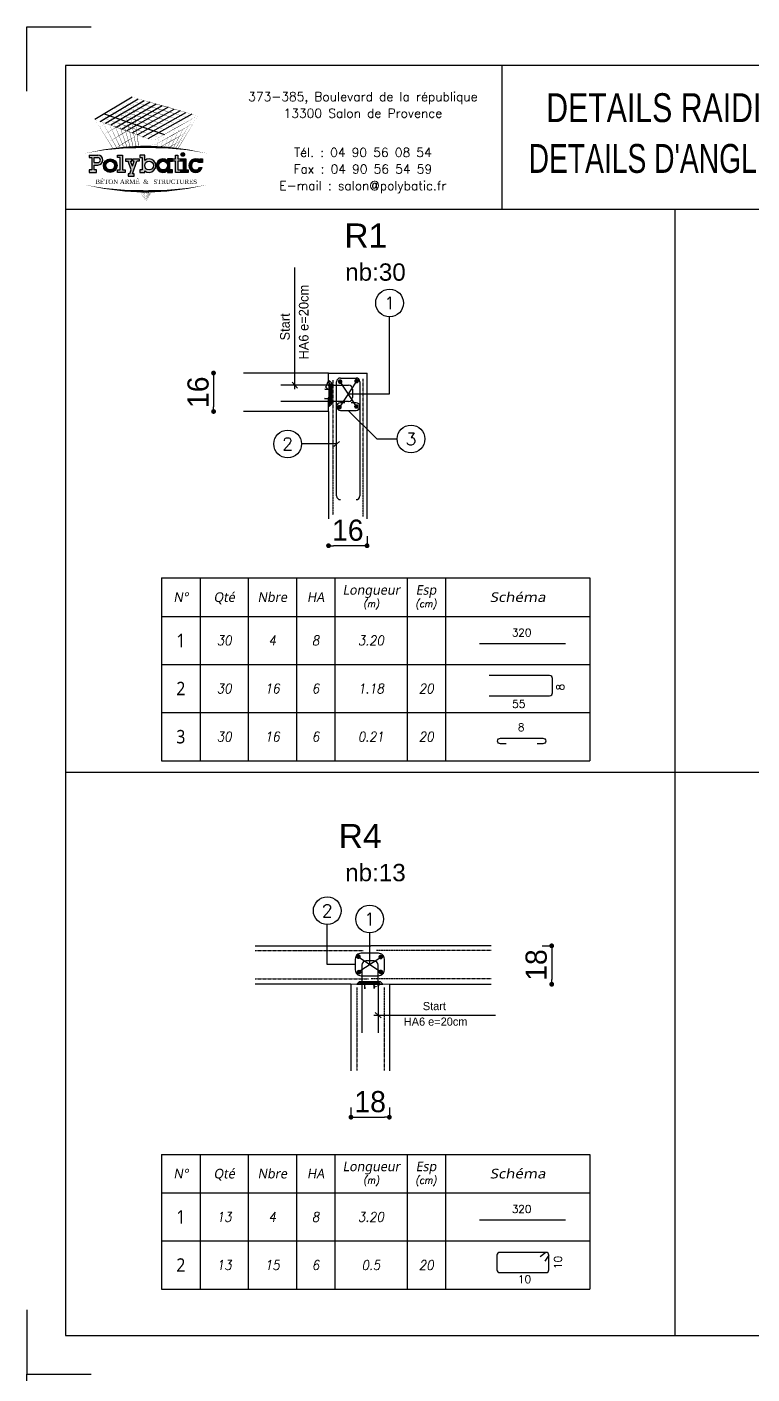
# Model space of a CAD drawing. Header units: metres. Extents: x -5618 to 118954, y -306 to 4637.
# Drawn here: x 1314 to 1690, y 3187 to 3887 of the extents above; entities that cross this region are included whole.
import ezdxf
from ezdxf.enums import TextEntityAlignment as Align

# ---------------------------------------------------------------- set-up
doc = ezdxf.new("R2010")
doc.units = ezdxf.units.M
doc.linetypes.add('STRICHPUNKT2_S11', pattern=[0.9, 0.7, -0.1, 0, -0.1])
for name, color, linetype in [('7', 7, 'Continuous'), ('COTATION', 1, 'Continuous'), ('GO-CARTOUCHE', 7, 'Continuous'), ('GO-COTATION', 1, 'Continuous'), ('GO-FER-HA', 140, 'Continuous'), ('GO-TEXTE', 9, 'Continuous'), ('GO-TEXTE-FER', 3, 'Continuous'), ('préfa v', 2, 'Continuous'), ('STR_VOI-POT', 6, 'Continuous')]:
    doc.layers.add(name, color=color, linetype=linetype)
doc.layers.add('Kofragna_forma', color=7, linetype='Continuous', lineweight=70)
doc.layers.add('STR_AXES', color=4, linetype='STRICHPUNKT2_S11', lineweight=25)
doc.styles.add('ARIAL', font='ARIAL.TTF')
doc.styles.add('Lucida', font='LSANSI.TTF')
doc.styles.add('POLYBATIC', font='TIMES.TTF')
doc.styles.add('schéma', font='simplex.shx')
doc.styles.add('Tableau', font='romans.shx', dxfattribs={"width": 0.9, "oblique": 10})
doc.styles.add('Tableau2', font='trebuc.TTF', dxfattribs={"width": 0.9, "oblique": 10})
doc.styles.add('TEXTE', font='romans.shx')
doc.styles.add('TEXTEBA', font='ARIAL.TTF')
doc.dimstyles.new('COUPE-20', dxfattribs={"dimscale": 0.5, "dimtxt": 22, "dimasz": 5, "dimexe": 0.05, "dimexo": 0, "dimgap": 5, "dimtad": 1, "dimdec": 0, "dimdsep": 46, "dimtxsty": 'Standard', "dimblk1": 'DOT', "dimblk2": 'DOT', "dimsah": 1, "dimcen": 0, "dimdle": 150, "dimclrd": 1, "dimclre": 1, "dimclrt": 7, "dimadec": 0, "dimazin": 0, "dimtfac": 1, "dimtdec": 0, "dimtix": 1, "dimtmove": 2, "dimatfit": 3, "dimldrblk": 'DOT', "dimfxl": 0, "dimtvp": 1, "dimtolj": 1, "dimtzin": 0, "dimarcsym": 0})

# ---------------------------------------------------------------- blocks, each defined once
blk = doc.blocks.new('A$C492E529B')
h = blk.add_hatch(color=256)
h.paths.add_polyline_path([(-1.983, 0.1), (-2.083, 0.1), (-2.083, 0.3), (-1.933, 0.3, 1), (-1.933, 0.7), (-2.283, 0.7), (-2.283, 0.6), (-2.183, 0.6), (-2.183, 0.1), (-2.283, 0.1), (-2.283, 0), (-1.983, 0)])
h.paths.add_polyline_path([(-2.083, 0.4), (-2.083, 0.6), (-1.933, 0.6, -1), (-1.933, 0.4)], flags=16)
h = blk.add_hatch(color=256)
h.paths.add_polyline_path([(-1.158, 0.275, 1), (-1.708, 0.275, 1)])
h.paths.add_polyline_path([(-1.608, 0.275, -1), (-1.258, 0.275, -1)], flags=16)
for color, points in [(256, [(-0.938, 0.7), (-1.138, 0.7), (-1.138, 0.6), (-1.038, 0.6), (-1.038, 0.1), (-1.138, 0.1), (-1.138, 0), (-0.838, 0), (-0.838, 0.1), (-0.938, 0.1)]), (256, [(-0.367, 0.45), (-0.268, 0.45), (-0.268, 0.55), (-0.523, 0.55), (-0.523, 0.45), (-0.473, 0.45), (-0.543, 0.253), (-0.612, 0.45), (-0.562, 0.45), (-0.562, 0.55), (-0.818, 0.55), (-0.818, 0.45), (-0.718, 0.45), (-0.595, 0.101), (-0.648, -0.05), (-0.718, -0.05), (-0.718, -0.15), (-0.468, -0.15), (-0.468, -0.05), (-0.543, -0.05)]), (256, [(1.393, 0.55), (1.292, 0.55), (1.292, 0.7), (1.193, 0.7), (1.193, 0.55), (1.093, 0.55), (1.093, 0.45), (1.193, 0.45), (1.193, 0), (1.393, 0), (1.393, 0.1), (1.292, 0.1), (1.292, 0.45), (1.393, 0.45)]), (140, [(1.413, 0.725, 1), (1.563, 0.725, 1)]), (256, [(1.613, 0.55), (1.413, 0.55), (1.413, 0.45), (1.513, 0.45), (1.513, 0.1), (1.413, 0.1), (1.413, 0), (1.712, 0), (1.712, 0.1), (1.613, 0.1)]), (256, [(2.13, 0.4), (2.283, 0.4), (2.283, 0.55), (2.183, 0.55), (2.183, 0.487, 3.359496), (2.272, 0.2), (2.166, 0.2, -3.125802)])]:
    blk.add_hatch(color=color).paths.add_polyline_path(points)
h = blk.add_hatch(color=256)
h.paths.add_polyline_path([(-0.047, 0.487), (-0.047, 0.7), (-0.248, 0.7), (-0.248, 0.6), (-0.147, 0.6), (-0.147, 0.1), (-0.248, 0.1), (-0.248, 0), (-0.047, 0), (-0.047, 0.063, 2.12132)])
h.paths.add_polyline_path([(-0.047, 0.275, -1), (0.303, 0.275, -1)], flags=16)
h = blk.add_hatch(color=256)
h.paths.add_polyline_path([(1.073, 0.1), (0.973, 0.1), (0.973, 0.45), (1.073, 0.45), (1.073, 0.55), (0.873, 0.55), (0.873, 0.487, 2.12132), (0.873, 0.063), (0.873, 0), (1.073, 0)])
h.paths.add_polyline_path([(0.523, 0.275, -1), (0.873, 0.275, -1)], flags=16)
for p, q in [((0.873, 0.55), (0.873, 0.487)), ((1.073, 0.55), (0.873, 0.55)), ((1.073, 0.45), (1.073, 0.55)), ((-0.595, 0.101), (-0.718, 0.45)), ((-0.648, -0.05), (-0.595, 0.101)), ((-0.543, 0.253), (-0.612, 0.45)), ((-0.543, -0.05), (-0.367, 0.45)), ((-0.543, 0.253), (-0.473, 0.45)), ((0.873, 0.063), (0.873, 0)), ((0.973, 0.1), (0.973, 0.45)), ((0.973, 0.45), (1.073, 0.45)), ((1.073, 0.1), (0.973, 0.1)), ((1.073, 0), (1.073, 0.1)), ((2.166, 0.2), (2.272, 0.2)), ((0.873, 0), (1.073, 0))]:
    blk.add_line(p, q)
for points in [[(-2.283, 0.7), (-1.933, 0.7)], [(-2.283, 0.7), (-2.283, 0.6), (-2.183, 0.6), (-2.183, 0.1), (-2.283, 0.1), (-2.283, 0), (-1.983, 0), (-1.983, 0.1), (-2.083, 0.1), (-2.083, 0.3), (-1.933, 0.3)], [(-2.083, 0.4), (-2.083, 0.6), (-1.933, 0.6)], [(-1.138, 0.7), (-0.938, 0.7), (-0.938, 0.1), (-0.838, 0.1), (-0.838, 0), (-1.138, 0), (-1.138, 0.1), (-1.038, 0.1), (-1.038, 0.6), (-1.138, 0.6), (-1.138, 0.7)], [(-0.818, 0.55), (-0.562, 0.55)], [(-0.818, 0.55), (-0.818, 0.45), (-0.718, 0.45)], [(-0.612, 0.45), (-0.562, 0.45), (-0.562, 0.55)], [(-0.523, 0.55), (-0.268, 0.55), (-0.268, 0.45), (-0.367, 0.45)], [(-0.473, 0.45), (-0.523, 0.45), (-0.523, 0.55)], [(-0.248, 0.7), (-0.248, 0.6), (-0.147, 0.6), (-0.147, 0.1), (-0.248, 0.1), (-0.248, 0), (-0.047, 0), (-0.047, 0.063)], [(-0.047, 0.487), (-0.047, 0.7), (-0.248, 0.7)], [(1.093, 0.55), (1.193, 0.55), (1.193, 0.7), (1.292, 0.7), (1.292, 0.55), (1.393, 0.55), (1.393, 0.45), (1.292, 0.45), (1.292, 0.1), (1.393, 0.1), (1.393, 0), (1.193, 0), (1.193, 0.45), (1.093, 0.45)], [(1.093, 0.45), (1.093, 0.55)], [(1.413, 0.45), (1.413, 0.55), (1.613, 0.55), (1.613, 0.1), (1.712, 0.1), (1.712, 0), (1.413, 0), (1.413, 0.1), (1.513, 0.1), (1.513, 0.45), (1.413, 0.45)], [(2.183, 0.487), (2.183, 0.55), (2.283, 0.55), (2.283, 0.4), (2.13, 0.4)], [(-2.083, 0.4), (-1.933, 0.4)], [(-0.648, -0.05), (-0.718, -0.05), (-0.718, -0.15), (-0.468, -0.15), (-0.468, -0.05), (-0.543, -0.05)]]:
    blk.add_lwpolyline(points)
for centre, radius in [((-1.433, 0.275), 0.275), ((-1.433, 0.275), 0.175), ((0.128, 0.275), 0.175), ((0.698, 0.275), 0.175)]:
    blk.add_circle(centre, radius)
at = {"color": 140}
blk.add_circle((1.488, 0.725), 0.075, dxfattribs=at)
for centre, radius, start, end in [((-1.933, 0.5), 0.2, 270, 90), ((-1.933, 0.5), 0.1, 270, 90), ((0.128, 0.275), 0.275, 230.4788, 129.5212), ((0.698, 0.275), 0.275, 50.4788, 309.5212), ((2.008, 0.275), 0.275, 50.4788, 344.1734), ((2.008, 0.275), 0.175, 45.5847, 334.6231)]:
    blk.add_arc(centre, radius, start, end)
blk = doc.blocks.new('POLYBATIC')
at = {"color": 140}
for p, q in [((-0.43, 3.281), (-1.602, 2.578)), ((-1.435, 2.518), (-0.241, 3.228)), ((-1.268, 2.457), (-0.053, 3.175)), ((0.135, 3.121), (-1.101, 2.397)), ((-0.934, 2.337), (0.323, 3.068)), ((-0.767, 2.276), (0.511, 3.015)), ((-1.309, 2.754), (0.586, 2.109)), ((0.7, 2.962), (-0.6, 2.216)), ((-0.433, 2.156), (0.888, 2.908)), ((1.076, 2.855), (-0.266, 2.095)), ((-0.099, 2.035), (1.264, 2.802)), ((1.452, 2.749), (0.067, 1.974))]:
    blk.add_line(p, q, dxfattribs=at)
for points in [[(-1.016, 2.93, 0.0156, 0, 0), (-0.43, 3.281, 0, 0, 0)], [(-0.391, 2.983, 0, 0.0156, 0), (-0.923, 2.663, 0, 0, 0)], [(0.122, 2.71, 0.0156, 0, 0), (-0.869, 3.018, 0, 0, 0)], [(-0.491, 1.706, 0.0136, 0, 0), (-0.869, 3.018, 0, 0, 0)], [(-0.838, 2.873, 0.0156, 0, 0), (-0.241, 3.228, 0, 0, 0)], [(0.283, 2.803, 0.0156, 0, 0), (-0.723, 3.105, 0, 0, 0)], [(-0.398, 1.71, 0.014, 0, 0), (-0.723, 3.105, 0, 0, 0)], [(-0.661, 2.816, 0.0156, 0, 0), (-0.053, 3.175, 0, 0, 0)], [(0.444, 2.896, 0.0156, 0, 0), (-0.576, 3.193, 0, 0, 0)], [(-0.309, 1.714, 0.0145, 0, 0), (-0.576, 3.193, 0, 0, 0)], [(-0.483, 2.759, 0.0156, 0, 0), (0.135, 3.121, 0, 0, 0)], [(0.605, 2.988, 0.0156, 0, 0), (-0.43, 3.281, 0, 0, 0)], [(-0.225, 1.716, 0.0149, 0, 0), (-0.43, 3.281, 0, 0, 0)], [(-0.305, 2.702, 0.0156, 0, 0), (0.323, 3.068, 0, 0, 0)], [(-0.128, 2.646, 0.0156, 0, 0), (0.511, 3.015, 0, 0, 0)], [(1.641, 2.695, 0, 0.0156, 0), (0.605, 2.988, 0, 0, 0)], [(-1.602, 2.578, 0, 0.0156, 0), (-1.016, 2.93, 0, 0, 0)], [(-0.684, 2.246, 0.0156, 0, 0), (-1.602, 2.578, 0, 0, 0)], [(-1.031, 1.66, 0.0111, 0, 0), (-1.602, 2.578, 0, 0, 0)], [(-1.456, 2.344, 0, 0.0156, 0), (-0.923, 2.663, 0, 0, 0)], [(-0.522, 2.339, 0.0156, 0, 0), (-1.455, 2.666, 0, 0, 0)], [(-0.913, 1.673, 0.0116, 0, 0), (-1.455, 2.666, 0, 0, 0)], [(-1.435, 2.518, 0, 0.0156, 0), (-0.838, 2.873, 0, 0, 0)], [(-0.361, 2.432, 0.0156, 0, 0), (-1.309, 2.754, 0, 0, 0)], [(-0.8, 1.684, 0.0121, 0, 0), (-1.309, 2.754, 0, 0, 0)], [(-1.268, 2.457, 0, 0.0156, 0), (-0.661, 2.816, 0, 0, 0)], [(-0.2, 2.524, 0.0156, 0, 0), (-1.162, 2.842, 0, 0, 0)], [(-0.692, 1.693, 0.0126, 0, 0), (-1.162, 2.842, 0, 0, 0)], [(-1.101, 2.397, 0, 0.0156, 0), (-0.483, 2.759, 0, 0, 0)], [(-0.039, 2.617, 0.0156, 0, 0), (-1.016, 2.93, 0, 0, 0)], [(-0.589, 1.7, 0.0131, 0, 0), (-1.016, 2.93, 0, 0, 0)], [(-0.934, 2.337, 0, 0.0156, 0), (-0.305, 2.702, 0, 0, 0)], [(-0.352, 2.685, 0, 0.0156, 0), (-0.831, 2.397, 0, 0, 0)], [(-0.767, 2.276, 0, 0.0156, 0), (-0.128, 2.646, 0, 0, 0)], [(-0.6, 2.216, 0, 0.0156, 0), (0.05, 2.589, 0, 0, 0)], [(0.937, 2.305, 0, 0.0156, 0), (-0.039, 2.617, 0, 0, 0)], [(0.05, 2.589, 0.0156, 0, 0), (0.7, 2.962, 0, 0, 0)], [(1.113, 2.402, 0, 0.0156, 0), (0.122, 2.71, 0, 0, 0)], [(0.227, 2.532, 0.0156, 0, 0), (0.888, 2.908, 0, 0, 0)], [(1.289, 2.5, 0, 0.0156, 0), (0.283, 2.803, 0, 0, 0)], [(0.405, 2.475, 0.0156, 0, 0), (1.076, 2.855, 0, 0, 0)], [(1.465, 2.598, 0, 0.0156, 0), (0.444, 2.896, 0, 0, 0)], [(0.582, 2.418, 0.0156, 0, 0), (1.264, 2.802, 0, 0, 0)], [(0.76, 2.362, 0.0156, 0, 0), (1.452, 2.749, 0, 0, 0)], [(0.937, 2.305, 0.0156, 0, 0), (1.641, 2.695, 0, 0, 0)], [(0.942, 1.67, 0.0112, 0, 0), (1.465, 2.598, 0, 0, 0)], [(1.012, 1.663, 0.012, 0, 0), (1.641, 2.695, 0, 0, 0)], [(-1.31, 2.109, 0, 0.0156, 0), (-0.831, 2.397, 0, 0, 0)], [(-1.165, 1.875, 0, 0.0156, 0), (-0.739, 2.131, 0, 0, 0)], [(-0.312, 2.386, 0, 0.0156, 0), (-0.739, 2.131, 0, 0, 0)], [(0.234, 1.914, 0, 0.0156, 0), (-0.684, 2.246, 0, 0, 0)], [(0.41, 2.012, 0, 0.0156, 0), (-0.522, 2.339, 0, 0, 0)], [(-0.433, 2.156, 0, 0.0156, 0), (0.227, 2.532, 0, 0, 0)], [(0.586, 2.109, 0, 0.0156, 0), (-0.361, 2.432, 0, 0, 0)], [(-0.266, 2.095, 0, 0.0156, 0), (0.405, 2.475, 0, 0, 0)], [(0.762, 2.207, 0, 0.0156, 0), (-0.2, 2.524, 0, 0, 0)], [(-0.099, 2.035, 0, 0.0156, 0), (0.582, 2.418, 0, 0, 0)], [(0.067, 1.974, 0, 0.0156, 0), (0.76, 2.362, 0, 0, 0)], [(0.234, 1.914, 0, 0.0156, 0), (0.937, 2.305, 0, 0, 0)], [(0.587, 1.7, 0.00718, 0, 0), (0.762, 2.207, 0, 0, 0)], [(0.689, 1.693, 0.0083, 0, 0), (0.937, 2.305, 0, 0, 0)], [(0.765, 1.884, 0.0156, 0, 0), (1.342, 2.205, 0, 0, 0)], [(0.781, 1.685, 0.00933, 0, 0), (1.113, 2.402, 0, 0, 0)], [(0.852, 2.095, 0.0156, 0, 0), (1.491, 2.45, 0, 0, 0)], [(0.865, 1.678, 0.0103, 0, 0), (1.289, 2.5, 0, 0, 0)], [(-1.953, 1.508, 0, 0.0781, -0.053843), (0, 1.719, 0, 0, 0)], [(-1.019, 1.641, 0, 0.0156, 0), (-0.646, 1.864, 0, 0, 0)], [(-0.273, 2.088, 0, 0.0156, 0), (-0.646, 1.864, 0, 0, 0)], [(-0.234, 1.79, 0, 0.00638, 0), (-0.365, 1.711, 0, 0.00638, 0)], [(1.953, 1.508, 0, 0.0781, 0.053843), (0, 1.719, 0, 0, 0)], [(0.213, 1.74, 0, 0.0156, 0), (0.852, 2.095, 0, 0, 0)], [(0.21, 1.716, 0.00323, 0, 0), (0.234, 1.914, 0, 0, 0)], [(0.349, 1.712, 0.00465, 0, 0), (0.41, 2.012, 0, 0, 0)], [(0.447, 1.708, 0.00693, 0.0156, 0), (0.767, 1.886, 0, 0, 0)], [(0.474, 1.706, 0.00597, 0, 0), (0.586, 2.109, 0, 0, 0)], [(0.68, 1.675, 0.0156, 0, 0), (1.193, 1.96, 0, 0, 0)], [(0.96, 1.668, 0.00293, 0, 0), (1.044, 1.715, 0, 0, 0)], [(-1.953, 0.523, 0, 0.0781, 0.053843), (0, 0.312, 0, 0, 0)], [(1.953, 0.523, 0, 0.0781, -0.053843), (0, 0.312, 0, 0, 0)], [(0, 0, 0, 0.00381, 0), (-0.195, 0.315, 0, 0.00381, 0)], [(0, 0, 0, 0.00368, 0), (-0.171, 0.314, 0, 0.00368, 0)], [(0, 0, 0, 0.00356, 0), (-0.149, 0.314, 0, 0.00356, 0)], [(0, 0, 0, 0.00345, 0), (-0.128, 0.313, 0, 0.00345, 0)], [(0, 0, 0, 0.00334, 0), (-0.109, 0.313, 0, 0.00334, 0)], [(0, 0, 0, 0.00324, 0), (-0.09, 0.313, 0, 0.00324, 0)], [(0, 0, 0, 0.00315, 0), (-0.073, 0.313, 0, 0.00315, 0)], [(0, 0, 0, 0.00306, 0), (-0.056, 0.313, 0, 0.00306, 0)], [(0, 0, 0, 0.00306, 0), (-0.056, 0.313, 0, 0.00306, 0)], [(0, 0, 0, 0.00298, 0), (-0.041, 0.313, 0, 0.00298, 0)], [(0, 0, 0, 0.0051, 0), (0.038, 0.313, 0, 0.0051, 0)], [(0, 0, 0, 0.00425, 0), (0.127, 0.313, 0, 0.00425, 0)], [(0, 0, 0, 0.00408, 0), (0.145, 0.314, 0, 0.00408, 0)], [(0, 0, 0, 0.00392, 0), (0.162, 0.314, 0, 0.00392, 0)], [(0, 0, 0, 0.00378, 0), (0.177, 0.314, 0, 0.00378, 0)], [(0, 0, 0, 0.00365, 0), (0.191, 0.315, 0, 0.00365, 0)], [(0, 0, 0, 0.00486, 0), (0.064, 0.313, 0, 0.00486, 0)], [(0, 0, 0, 0.00464, 0), (0.087, 0.313, 0, 0.00464, 0)], [(0, 0, 0, 0.00443, 0), (0.108, 0.313, 0, 0.00443, 0)]]:
    blk.add_lwpolyline(points, format="xyseb", dxfattribs=at)
at = {"color": 5, "xscale": 0.78125, "yscale": 0.78125, "zscale": 0.78125}
blk.add_blockref('A$C492E529B', (0, 0.91), dxfattribs=at)
at = {"lineweight": 60, "style": 'POLYBATIC'}
for s, p in [('BÉTON ARMÉ', (-1.587, 0.547)), ('STRUCTURES', (0.24, 0.547))]:
    blk.add_text(s, height=0.1406, dxfattribs=at).set_placement(p)
at = {"color": 140, "style": 'POLYBATIC'}
blk.add_text('&', height=0.141, dxfattribs=at).set_placement((0, 0.547), align=Align.CENTER)
blk = doc.blocks.new('Barre libre')
at = {"layer": 'GO-TEXTE-FER'}
for p, q in [((0, 0), (0, -1)), ((0, 0), (8.9, 0)), ((0.8, 0), (0.8, -1)), ((1.8, 0), (1.8, -1)), ((2.8, 0), (2.8, -1)), ((3.6, 0), (3.6, -1)), ((5.1, 0), (5.1, -1)), ((5.9, 0), (5.9, -1)), ((8.9, 0), (8.9, -1)), ((0, -1), (8.9, -1))]:
    blk.add_line(p, q, dxfattribs=at)
at = {"layer": 'GO-TEXTE-FER', "color": 1}
blk.add_line((6.603, -0.563), (8.394, -0.563), dxfattribs=at)
at = {"layer": 'GO-TEXTE-FER', "color": 1, "style": 'Tableau'}
blk.add_attdef('Longueur', text='', height=0.16, dxfattribs=at).set_placement((7.481, -0.336), align=Align.MIDDLE_CENTER)
at = {"layer": 'GO-TEXTE-FER', "style": 'Tableau2', "width": 0.9}
blk.add_attdef('NUMERO', text='', height=0.28, dxfattribs=at).set_placement((0.4, -0.5), align=Align.MIDDLE_CENTER)
at = {"layer": 'GO-TEXTE-FER', "style": 'Tableau', "oblique": 10, "width": 0.9}
for tag, p in [('QUANTITE', (1.3, -0.5)), ('NOMBRE', (2.3, -0.5)), ('NUANCE', (3.2, -0.5)), ('LONGUEUR', (4.35, -0.5)), ('ESPACEMENTS', (5.5, -0.5))]:
    blk.add_attdef(tag, text='', height=0.2, dxfattribs=at).set_placement(p, align=Align.MIDDLE_CENTER)
blk = doc.blocks.new('Désignation')
at = {"layer": 'GO-TEXTE-FER'}
for p, q in [((0, 0.8), (8.9, 0.8)), ((0, 0.8), (0, 0)), ((0.8, 0.8), (0.8, 0)), ((1.8, 0.8), (1.8, 0)), ((2.8, 0.8), (2.8, 0)), ((3.6, 0.8), (3.6, 0)), ((5.1, 0.8), (5.1, 0)), ((5.9, 0.8), (5.9, 0)), ((8.9, 0.8), (8.9, 0)), ((0, 0), (8.9, 0))]:
    blk.add_line(p, q, dxfattribs=at)
at = {"layer": 'GO-TEXTE-FER', "style": 'Tableau2', "oblique": 10}
for s, p in [('Longueur', (4.356, 0.55)), ('Esp', (5.494, 0.55)), ('N°', (0.4, 0.4)), ('Qté', (1.3, 0.4)), ('Nbre', (2.3, 0.4)), ('HA', (3.2, 0.4))]:
    blk.add_text(s, height=0.2, dxfattribs=at).set_placement(p, align=Align.MIDDLE_CENTER)
at = {"layer": 'GO-TEXTE-FER', "color": 7, "style": 'Tableau', "oblique": 10, "width": 0.9}
for s, p in [('(m)', (4.356, 0.265)), ('(cm)', (5.494, 0.265))]:
    blk.add_text(s, height=0.15, dxfattribs=at).set_placement(p, align=Align.MIDDLE_CENTER)
at = {"layer": 'GO-TEXTE-FER', "style": 'Tableau2', "oblique": 10, "width": 1.2}
blk.add_text('Schéma', height=0.2, dxfattribs=at).set_placement((7.4, 0.4), align=Align.MIDDLE_CENTER)
blk = doc.blocks.new('_DOT')
at = {"color": 0, "linetype": 'ByBlock'}
blk.add_line((-0.5, 0), (-1, 0), dxfattribs=at)
at = {"color": 0, "linetype": 'ByBlock', "const_width": 0.5}
blk.add_lwpolyline([(-0.25, 0, 1), (0.25, 0, 1)], format="xyb", close=True, dxfattribs=at)
blk = doc.blocks.new('*D1426')
at = {"layer": 'COTATION', "color": 1, "lineweight": -2}
for p, q in [((1481.82, 3325.75), (1481.82, 3320.73)), ((1501.82, 3325.75), (1501.82, 3320.73)), ((1484.32, 3320.75), (1499.32, 3320.75))]:
    blk.add_line(p, q, dxfattribs=at)
at = {"layer": 'DEFPOINTS', "color": 0, "lineweight": -3}
for p in [(1481.82, 3344.88), (1501.82, 3344.88), (1501.82, 3320.75)]:
    blk.add_point(p, dxfattribs=at)
at = {"layer": 'COTATION', "color": 1, "lineweight": -2, "xscale": 2.5, "yscale": 2.5, "zscale": 2.5, "rotation": 180}
blk.add_blockref('_DOT', (1481.82, 3320.75), dxfattribs=at)
at = {"layer": 'COTATION', "color": 1, "lineweight": -2, "xscale": 2.5, "yscale": 2.5, "zscale": 2.5}
blk.add_blockref('_DOT', (1501.82, 3320.75), dxfattribs=at)
at = {"layer": 'COTATION', "color": 7, "insert": (1491.82, 3328.75), "char_height": 11, "attachment_point": 5}
blk.add_mtext('\\A1;18', dxfattribs=at)
blk = doc.blocks.new('*D1427')
at = {"layer": 'COTATION', "color": 1, "lineweight": -2}
for p, q in [((1581.13, 3409.8), (1586.15, 3409.8)), ((1586.13, 3407.3), (1586.13, 3392.3)), ((1585.17, 3389.8), (1586.15, 3389.8))]:
    blk.add_line(p, q, dxfattribs=at)
at = {"layer": 'DEFPOINTS', "color": 0, "lineweight": -3}
for p in [(1554.69, 3409.8), (1555.09, 3389.8, -155.42), (1586.13, 3389.8)]:
    blk.add_point(p, dxfattribs=at)
at = {"layer": 'COTATION', "color": 1, "lineweight": -2, "xscale": 2.5, "yscale": 2.5, "zscale": 2.5}
for p, rotation in [((1586.13, 3409.8), 90), ((1586.13, 3389.8), 270)]:
    blk.add_blockref('_DOT', p, dxfattribs=dict(at, rotation=rotation))
at = {"layer": 'COTATION', "color": 7, "insert": (1578.13, 3399.8), "char_height": 11, "attachment_point": 5, "rotation": 90}
blk.add_mtext('\\A1;18', dxfattribs=at)
blk = doc.blocks.new('Cadre')
at = {"layer": 'GO-TEXTE-FER'}
for p, q in [((0, 0), (0, -1)), ((0, 0), (8.9, 0)), ((0.8, 0), (0.8, -1)), ((1.8, 0), (1.8, -1)), ((2.8, 0), (2.8, -1)), ((3.6, 0), (3.6, -1)), ((5.1, 0), (5.1, -1)), ((5.9, 0), (5.9, -1)), ((8.9, 0), (8.9, -1)), ((0, -1), (8.9, -1))]:
    blk.add_line(p, q, dxfattribs=at)
at = {"layer": 'GO-TEXTE-FER', "color": 1}
for p, q in [((7.987, -0.237), (7.868, -0.328)), ((8.047, -0.297), (7.965, -0.422))]:
    blk.add_line(p, q, dxfattribs=at)
blk.add_lwpolyline([(6.967, -0.297), (6.967, -0.597, 0.414214), (7.027, -0.657), (7.987, -0.657, 0.414214), (8.047, -0.597), (8.047, -0.297, 0.414214), (7.987, -0.237), (7.027, -0.237, 0.414214)], format="xyb", close=True, dxfattribs=at)
at = {"layer": 'GO-TEXTE-FER', "color": 1, "style": 'Tableau'}
blk.add_attdef('Largeur', text='', height=0.16, rotation=90, dxfattribs=at).set_placement((8.237, -0.445), align=Align.MIDDLE_CENTER)
at = {"layer": 'GO-TEXTE-FER', "style": 'Tableau2', "width": 0.9}
blk.add_attdef('NUMERO', text='', height=0.28, dxfattribs=at).set_placement((0.4, -0.5), align=Align.MIDDLE_CENTER)
at = {"layer": 'GO-TEXTE-FER', "style": 'Tableau', "oblique": 10, "width": 0.9}
for tag, p in [('QUANTITE', (1.3, -0.5)), ('NOMBRE', (2.3, -0.5)), ('NUANCE', (3.2, -0.5)), ('LONGUEUR', (4.35, -0.5)), ('ESPACEMENTS', (5.5, -0.5))]:
    blk.add_attdef(tag, text='', height=0.2, dxfattribs=at).set_placement(p, align=Align.MIDDLE_CENTER)
at = {"layer": 'GO-TEXTE-FER', "color": 1, "style": 'Tableau'}
blk.add_attdef('Longueur', text='', height=0.16, dxfattribs=at).set_placement((7.542, -0.794), align=Align.MIDDLE_CENTER)
blk = doc.blocks.new('*D1471')
at = {"layer": 'COTATION', "color": 1, "lineweight": -2}
for p, q in [((1490.2, 3622.66), (1490.2, 3617.63)), ((1470.2, 3618.09), (1470.2, 3617.63)), ((1487.7, 3617.66), (1472.7, 3617.66))]:
    blk.add_line(p, q, dxfattribs=at)
at = {"layer": 'DEFPOINTS', "color": 0, "lineweight": -3}
for p in [(1470.2, 3631.57, -152.09), (1490.2, 3631.57), (1470.2, 3617.66)]:
    blk.add_point(p, dxfattribs=at)
at = {"layer": 'COTATION', "color": 1, "lineweight": -2, "xscale": 2.5, "yscale": 2.5, "zscale": 2.5, "rotation": 180}
blk.add_blockref('_DOT', (1470.2, 3617.66), dxfattribs=at)
at = {"layer": 'COTATION', "color": 1, "lineweight": -2, "xscale": 2.5, "yscale": 2.5, "zscale": 2.5}
blk.add_blockref('_DOT', (1490.2, 3617.66), dxfattribs=at)
at = {"layer": 'COTATION', "color": 7, "insert": (1480.2, 3625.66), "char_height": 11, "attachment_point": 5}
blk.add_mtext('\\A1;16', dxfattribs=at)
blk = doc.blocks.new('*D1472')
at = {"layer": 'COTATION', "color": 1, "lineweight": -2}
for p, q in [((1410.94, 3707.4), (1410.42, 3707.4)), ((1410.45, 3704.9), (1410.45, 3689.9)), ((1410.94, 3687.4), (1410.42, 3687.4))]:
    blk.add_line(p, q, dxfattribs=at)
at = {"layer": 'DEFPOINTS', "color": 0, "lineweight": -3}
for p in [(1426.09, 3707.4, -153.35), (1410.45, 3687.4), (1426.09, 3687.4, -153.35)]:
    blk.add_point(p, dxfattribs=at)
at = {"layer": 'COTATION', "color": 1, "lineweight": -2, "xscale": 2.5, "yscale": 2.5, "zscale": 2.5}
for p, rotation in [((1410.45, 3707.4), 90), ((1410.45, 3687.4), 270)]:
    blk.add_blockref('_DOT', p, dxfattribs=dict(at, rotation=rotation))
at = {"layer": 'COTATION', "color": 7, "insert": (1402.45, 3697.4), "char_height": 11, "attachment_point": 5, "rotation": 90}
blk.add_mtext('\\A1;16', dxfattribs=at)
blk = doc.blocks.new('U')
at = {"layer": 'GO-TEXTE-FER'}
for p, q in [((0, 0), (0, -1)), ((0, 0), (8.9, 0)), ((0.8, 0), (0.8, -1)), ((1.8, 0), (1.8, -1)), ((2.8, 0), (2.8, -1)), ((3.6, 0), (3.6, -1)), ((5.1, 0), (5.1, -1)), ((5.9, 0), (5.9, -1)), ((8.9, 0), (8.9, -1)), ((0, -1), (8.9, -1))]:
    blk.add_line(p, q, dxfattribs=at)
at = {"layer": 'GO-TEXTE-FER', "color": 1}
blk.add_lwpolyline([(6.803, -0.65), (8.063, -0.65, 0.414214), (8.123, -0.59), (8.123, -0.29, 0.414214), (8.063, -0.23), (6.803, -0.23)], format="xyb", dxfattribs=at)
at = {"layer": 'GO-TEXTE-FER', "color": 1, "style": 'Tableau'}
blk.add_attdef('Largeur', text='', height=0.16, rotation=90, dxfattribs=at).set_placement((8.284, -0.472), align=Align.MIDDLE_CENTER)
at = {"layer": 'GO-TEXTE-FER', "style": 'Tableau2', "width": 0.9}
blk.add_attdef('NUMERO', text='', height=0.28, dxfattribs=at).set_placement((0.4, -0.5), align=Align.MIDDLE_CENTER)
at = {"layer": 'GO-TEXTE-FER', "style": 'Tableau', "oblique": 10, "width": 0.9}
for tag, p in [('QUANTITE', (1.3, -0.5)), ('NOMBRE', (2.3, -0.5)), ('NUANCE', (3.2, -0.5)), ('LONGUEUR', (4.35, -0.5)), ('ESPACEMENTS', (5.5, -0.5))]:
    blk.add_attdef(tag, text='', height=0.2, dxfattribs=at).set_placement(p, align=Align.MIDDLE_CENTER)
at = {"layer": 'GO-TEXTE-FER', "color": 1, "style": 'Tableau'}
blk.add_attdef('Longueur', text='', height=0.16, dxfattribs=at).set_placement((7.422, -0.819), align=Align.MIDDLE_CENTER)
blk = doc.blocks.new('Epingle')
at = {"layer": 'GO-TEXTE-FER'}
for p, q in [((0, 0), (0, -1)), ((0, 0), (8.9, 0)), ((0.8, 0), (0.8, -1)), ((1.8, 0), (1.8, -1)), ((2.8, 0), (2.8, -1)), ((3.6, 0), (3.6, -1)), ((5.1, 0), (5.1, -1)), ((5.9, 0), (5.9, -1)), ((8.9, 0), (8.9, -1)), ((0, -1), (8.9, -1))]:
    blk.add_line(p, q, dxfattribs=at)
at = {"layer": 'GO-TEXTE-FER', "color": 1}
blk.add_lwpolyline([(7.162, -0.65), (7.042, -0.65, -1), (7.042, -0.53), (7.922, -0.53, -1), (7.922, -0.65), (7.802, -0.65)], format="xyb", dxfattribs=at)
at = {"layer": 'GO-TEXTE-FER', "color": 1, "style": 'Tableau'}
blk.add_attdef('Longueur', text='', height=0.16, dxfattribs=at).set_placement((7.469, -0.303), align=Align.MIDDLE_CENTER)
at = {"layer": 'GO-TEXTE-FER', "style": 'Tableau2', "width": 0.9}
blk.add_attdef('NUMERO', text='', height=0.28, dxfattribs=at).set_placement((0.4, -0.5), align=Align.MIDDLE_CENTER)
at = {"layer": 'GO-TEXTE-FER', "style": 'Tableau', "oblique": 10, "width": 0.9}
for tag, p in [('QUANTITE', (1.3, -0.5)), ('NOMBRE', (2.3, -0.5)), ('NUANCE', (3.2, -0.5)), ('LONGUEUR', (4.35, -0.5)), ('ESPACEMENTS', (5.5, -0.5))]:
    blk.add_attdef(tag, text='', height=0.2, dxfattribs=at).set_placement(p, align=Align.MIDDLE_CENTER)

msp = doc.modelspace()

# ---------------------------------------------------------------- hatches: boundary and pattern name
at = {"layer": 'GO-FER-HA'}
h = msp.add_hatch(dxfattribs=at)
h.set_pattern_fill('ANSI31', color=9, scale=4.218928, angle=-450, style=0)
h.set_pattern_definition([(45, (-273467.93833, -34494.23), (0.3729040775, -0.3729040775), [])])
h.paths.add_polyline_path([(1470.56, 3702.67), (1471.97, 3701.26), (1471.97, 3700.13), (1470.56, 3700.13)])
h.paths.add_polyline_path([(1470.56, 3700.13), (1471.97, 3700.13), (1471.97, 3697.94), (1470.56, 3698.08)])
h.paths.add_polyline_path([(1470.56, 3697.71), (1471.97, 3697.93), (1471.97, 3691.15), (1470.56, 3691.3)])
h.paths.add_polyline_path([(1471.65, 3691.1), (1470.56, 3690.01), (1470.56, 3691)])
h = msp.add_hatch(dxfattribs=at)
h.set_pattern_fill('ANSI31', color=9, scale=4.218928, angle=-540, style=0)
h.set_pattern_definition([(45, (-36699.3324, -271548.70785), (-0.3729040775, 0.3729040775), [])])
h.paths.add_polyline_path([(1497.56, 3389.8), (1496.16, 3391.2), (1495.03, 3391.2), (1495.03, 3389.8)])
h.paths.add_polyline_path([(1495.03, 3389.8), (1495.03, 3391.2), (1492.84, 3391.2), (1492.98, 3389.8)])
h.paths.add_polyline_path([(1492.61, 3389.8), (1492.83, 3391.2), (1486.05, 3391.2), (1486.19, 3389.8)])
h.paths.add_polyline_path([(1485.99, 3390.88), (1484.91, 3389.8), (1485.9, 3389.8)])

# ---------------------------------------------------------------- linework, layer by layer
for points in [[(1313.5, 3853.88), (1313.5, 3887.21), (1346.83, 3887.21)], [(1560.15, 3867.21), (1560.15, 3792.27)], [(2283.41, 3792.27), (1333.5, 3792.27)], [(1650.14, 3792.27), (1650.14, 3207.28)], [(2283.41, 3499.77), (1333.5, 3499.77)], [(1313.5, 3220.61), (1313.5, 3187.28), (1346.83, 3187.28)], [(1313.5, 3153.95), (1313.5, 3187.28), (1346.83, 3187.28)]]:
    msp.add_lwpolyline(points)
msp.add_lwpolyline([(1333.5, 3867.21), (1333.5, 3207.28), (2283.41, 3207.28), (2283.41, 3867.21)], close=True)
at = {"lineweight": 18}
msp.add_lwpolyline([(1481.82, 3389.8), (1488.77, 3389.8), (1491.79, 3391.22), (1494.54, 3388.45), (1497.7, 3389.8), (1505.01, 3389.8)], dxfattribs=at)
at = {"layer": '7', "color": 7}
for points in [[(1474.39, 3689.95), (1474.39, 3689.95)], [(1486.42, 3689.95), (1486.42, 3689.95)]]:
    msp.add_lwpolyline(points, dxfattribs=at)
at = {"layer": 'COTATION'}
for p, q in [((1484.76, 3703.19), (1475.86, 3689.63)), ((1484.67, 3690), (1476.23, 3702.91))]:
    msp.add_line(p, q, dxfattribs=at)
at = {"layer": 'GO-CARTOUCHE', "color": 2, "ltscale": 3}
for p, q in [((1452.66, 3699), (1452.66, 3762.18)), ((1454.03, 3699.53), (1451.29, 3702.57)), ((1493.75, 3373.73), (1556.93, 3373.73)), ((1494.43, 3375.1), (1497.46, 3372.36))]:
    msp.add_line(p, q, dxfattribs=at)
at = {"layer": 'GO-FER-HA'}
for p, q in [((1501.89, 3696.54), (1501.89, 3736.55)), ((1480.39, 3696.54), (1501.89, 3696.54)), ((1474.39, 3670.52), (1456.12, 3670.52)), ((1475.91, 3671.89), (1472.87, 3669.15)), ((1469.5, 3400.08, -16.83), (1469.5, 3420.8, -16.83)), ((1491.55, 3416.47), (1491.55, 3400.17)), ((1485.41, 3396.12), (1497.29, 3403.97)), ((1485.77, 3404.11), (1497.34, 3396.22)), ((1484.08, 3400.08, -16.83), (1469.5, 3400.08, -16.83))]:
    msp.add_line(p, q, dxfattribs=at)
at = {"layer": 'GO-FER-HA', "color": 1}
for p, q in [((1470.56, 3690.01), (1470.56, 3703.45)), ((1470.56, 3703.45), (1471.97, 3702.04)), ((1470.56, 3701.61), (1470.56, 3703.45)), ((1470.03, 3701.05), (1445.42, 3701.05)), ((1472.02, 3698.72), (1468.34, 3699.08)), ((1468.34, 3699.08), (1470.56, 3699.08)), ((1470.03, 3701.05), (1480.56, 3701.05)), ((1470.56, 3693.61), (1470.56, 3701.02)), ((1470.56, 3698.49), (1472.02, 3698.72)), ((1471.97, 3691.42), (1471.97, 3702.04)), ((1482.67, 3698.94), (1482.67, 3694.72)), ((1470.03, 3692.61), (1445.42, 3692.61)), ((1472.11, 3693.79), (1468.16, 3694.2)), ((1468.16, 3694.2), (1470.56, 3694.2)), ((1480.56, 3692.61), (1470.03, 3692.61)), ((1470.56, 3693.65), (1472.11, 3693.79)), ((1470.56, 3690.01), (1470.56, 3693.07)), ((1470.56, 3690.01), (1471.97, 3691.42)), ((1493.84, 3401.9), (1489.62, 3401.9)), ((1487.51, 3399.79), (1487.51, 3389.26)), ((1495.95, 3389.26), (1495.95, 3399.79)), ((1484.91, 3389.8), (1486.31, 3391.2)), ((1484.91, 3389.8), (1498.34, 3389.8)), ((1484.91, 3389.8), (1487.96, 3389.8)), ((1486.31, 3391.2), (1496.94, 3391.2)), ((1487.51, 3389.26), (1487.51, 3364.65)), ((1488.51, 3389.8), (1495.92, 3389.8)), ((1488.55, 3389.8), (1488.69, 3391.34)), ((1488.69, 3391.34), (1489.1, 3387.39)), ((1489.1, 3387.39), (1489.1, 3389.8)), ((1493.39, 3389.8), (1493.61, 3391.25)), ((1493.61, 3391.25), (1493.98, 3387.57)), ((1493.98, 3387.57), (1493.98, 3389.8)), ((1495.95, 3389.26), (1495.95, 3364.65)), ((1496.51, 3389.8), (1498.34, 3389.8)), ((1498.34, 3389.8), (1496.94, 3391.2))]:
    msp.add_line(p, q, dxfattribs=at)
at = {"layer": 'GO-FER-HA', "color": 6, "linetype": 'Continuous', "const_width": 1.2}
for points in [[(1476.23, 3703.51, -1), (1476.23, 3702.31, -1)], [(1484.76, 3703.79, -1), (1484.76, 3702.59, -1)], [(1475.86, 3690.23, -1), (1475.86, 3689.03, -1)], [(1484.67, 3690.6, -1), (1484.67, 3689.4, -1)], [(1486.37, 3404.11, 1), (1485.17, 3404.11, 1)], [(1497.89, 3403.97, 1), (1496.69, 3403.97, 1)], [(1486.61, 3396.12, 1), (1485.41, 3396.12, 1)], [(1497.94, 3396.22, 1), (1496.74, 3396.22, 1)]]:
    msp.add_lwpolyline(points, format="xyb", close=True, dxfattribs=at)
at = {"layer": 'GO-FER-HA'}
msp.add_lwpolyline([(1480.41, 3688), (1495.29, 3673.12), (1505.85, 3673.12)], dxfattribs=at)
for centre in [(1501.89, 3743.75), (1448.92, 3670.52), (1513.05, 3673.12), (1469.5, 3428, -16.83), (1491.55, 3423.67)]:
    msp.add_circle(centre, 7.2, dxfattribs=at)
at = {"layer": 'GO-FER-HA', "color": 1}
for centre, start, end in [((1480.56, 3698.94), 0, 90), ((1480.56, 3694.72), 270, 360), ((1489.62, 3399.79), 90, 180), ((1493.84, 3399.79), 360, 90)]:
    msp.add_arc(centre, 2.11, start, end, dxfattribs=at)
at = {"layer": 'Kofragna_forma', "lineweight": -3, "elevation": -153.35}
msp.add_lwpolyline([(1470.2, 3687.4), (1470.2, 3694.35), (1471.63, 3697.38), (1468.85, 3700.12), (1470.2, 3703.28), (1470.2, 3707.4)], dxfattribs=at)
at = {"layer": 'préfa v', "color": 2, "ltscale": 3}
for p, q in [((1470.2, 3707.4, -153.35), (1426.09, 3707.4, -153.35)), ((1470.2, 3707.4, -153.35), (1490.2, 3707.4, -153.35)), ((1470.2, 3687.4, -153.35), (1426.09, 3687.4, -153.35)), ((1470.2, 3687.4, -153.01), (1470.2, 3631.57, -152.09)), ((1481.82, 3389.8), (1432.11, 3389.8)), ((1481.82, 3389.8), (1481.82, 3344.88)), ((1501.82, 3389.8), (1501.82, 3344.88)), ((1501.82, 3389.8), (1554.69, 3389.8))]:
    msp.add_line(p, q, dxfattribs=at)
for points in [[(1490.2, 3631.57), (1490.2, 3707.4)], [(1432.11, 3409.8), (1492.13, 3409.8)]]:
    msp.add_lwpolyline(points, dxfattribs=at)
at = {"layer": 'préfa v', "color": 2, "ltscale": 3, "elevation": -306.69}
msp.add_lwpolyline([(1554.69, 3409.8), (1492.13, 3409.8)], dxfattribs=at)
at = {"layer": 'STR_AXES', "ltscale": 0.5}
for p, q in [((1472.47, 3703.74, -458.79), (1472.47, 3633.67, -460.04)), ((1488.22, 3632.93, 153.35), (1488.22, 3704.4, 153.35)), ((1432.11, 3407.31, -153.35), (1488.13, 3407.31, -153.35)), ((1554.69, 3407.31, -460.04), (1495.13, 3407.31, -460.04)), ((1432.11, 3392.63, -152.21), (1490.88, 3392.63, -153.35)), ((1554.69, 3392.63, -458.79), (1492.39, 3392.63, -460.04))]:
    msp.add_line(p, q, dxfattribs=at)
for points in [[(1484.82, 3388.17), (1484.82, 3344.88)], [(1499.01, 3388.17), (1499.01, 3344.88)]]:
    msp.add_lwpolyline(points, dxfattribs=at)
at = {"layer": 'STR_VOI-POT'}
for points in [[(1474.39, 3643.56), (1474.39, 3702.84)], [(1476.34, 3704.8), (1484.47, 3704.8)], [(1484.47, 3704.8), (1484.47, 3704.8)], [(1486.42, 3702.84), (1486.42, 3643.56)], [(1486.42, 3702.84), (1486.42, 3702.84)], [(1478.72, 3691.91), (1476.34, 3691.91)], [(1484.47, 3691.91), (1482, 3691.91)], [(1476.34, 3688), (1484.47, 3688)]]:
    msp.add_lwpolyline(points, dxfattribs=at)
msp.add_lwpolyline([(1484.08, 3397.29, 0.414214), (1487.12, 3394.26), (1496.14, 3394.26, 0.414214), (1499.18, 3397.29), (1499.18, 3402.88, 0.414214), (1496.14, 3405.91), (1487.12, 3405.91, 0.414214), (1484.08, 3402.88)], format="xyb", close=True, dxfattribs=at)
for centre, start, end in [((1476.34, 3702.84), 90, 180), ((1484.47, 3702.84), 0, 90), ((1476.34, 3689.95), 90, 180), ((1476.34, 3689.95), 180, 270), ((1484.47, 3689.95), 0, 90), ((1484.47, 3689.95), 270, 0), ((1476.34, 3643.56), 180, 270), ((1484.47, 3643.56), 270, 0)]:
    msp.add_arc(centre, 1.95, start, end, dxfattribs=at)

# ---------------------------------------------------------------- block references
at = {"xscale": 16.49835000000894, "yscale": 16.49834999989253, "zscale": 16.49835000000003}
msp.add_blockref('POLYBATIC', (1375.27, 3796.59), dxfattribs=at)
at = {"layer": 'GO-COTATION', "xscale": 25, "yscale": 25, "zscale": 25}
msp.add_blockref('Epingle', (1383.48, 3530.95), dxfattribs=at).add_auto_attribs({'NUMERO': '3', 'QUANTITE': '30', 'NOMBRE': '16', 'NUANCE': '6', 'Longueur': '8', 'LONGUEUR': '0.21', 'ESPACEMENTS': '20'})
at = {"layer": 'GO-FER-HA', "xscale": 25, "yscale": 25, "zscale": 25}
for p in [(1383.48, 3580.95), (1383.48, 3281.42)]:
    msp.add_blockref('Désignation', p, dxfattribs=at)
msp.add_blockref('Cadre', (1383.48, 3256.42), dxfattribs=at).add_auto_attribs({'NUMERO': '2', 'QUANTITE': '13', 'NOMBRE': '15', 'NUANCE': '6', 'Longueur': '10', 'Largeur': '10', 'LONGUEUR': '0.5', 'ESPACEMENTS': '20'})
at = {"layer": 'GO-TEXTE-FER', "xscale": 25, "yscale": 25, "zscale": 25}
for name, p, values in [('Barre libre', (1383.48, 3580.95), {'NUMERO': '1', 'QUANTITE': '30', 'NOMBRE': '4', 'NUANCE': '8', 'Longueur': '320', 'LONGUEUR': '3.20'}), ('U', (1383.48, 3555.95), {'NUMERO': '2', 'QUANTITE': '30', 'NOMBRE': '16', 'NUANCE': '6', 'Longueur': '55', 'Largeur': '8', 'LONGUEUR': '1.18', 'ESPACEMENTS': '20'}), ('Barre libre', (1383.48, 3281.42), {'NUMERO': '1', 'QUANTITE': '13', 'NOMBRE': '4', 'NUANCE': '8', 'Longueur': '320', 'LONGUEUR': '3.20'})]:
    msp.add_blockref(name, p, dxfattribs=at).add_auto_attribs(values)

# ---------------------------------------------------------------- texts
at = {"style": 'schéma'}
for s, p in [('373-385, Boulevard de la république', (1488.03, 3848.67)), ('13300 Salon de Provence', (1488.03, 3840.04)), ('Tél. : 04 90 56 08 54', (1488.03, 3819.66)), ('Fax : 04 90 56 54 59', (1488.03, 3811.03)), ('E-mail : salon@polybatic.fr', (1488.03, 3802.4))]:
    msp.add_text(s, height=4.6662, dxfattribs=at).set_placement(p, align=Align.CENTER)
at = {"style": 'ARIAL'}
for s, width, p in [('DETAILS RAIDISSEURS POUR VOILES ', 0.75, (1583.29, 3837.77)), ("DETAILS D'ANGLES ET ABOUTS DE VOILES-1", 0.7, (1574.15, 3811.39))]:
    msp.add_text(s, height=15, dxfattribs=dict(at, width=width)).set_placement(p)
at = {"layer": 'GO-FER-HA', "style": 'TEXTE'}
for s, p in [('1', (1501.89, 3743.75)), ('3', (1513.05, 3673.12)), ('2', (1448.92, 3670.52)), ('2', (1469.5, 3428, -16.83)), ('1', (1491.55, 3423.67))]:
    msp.add_text(s, height=6.5, dxfattribs=at).set_placement(p, align=Align.MIDDLE_CENTER)
at = {"layer": 'GO-TEXTE', "style": 'TEXTEBA'}
for s, height, p in [('R1', 12.5, (1478.39, 3772.59)), ('nb:30', 9, (1478.84, 3755.35)), ('R4', 12.5, (1475.43, 3460.59)), ('nb:13', 9, (1478.84, 3443.35))]:
    msp.add_text(s, height=height, dxfattribs=at).set_placement(p)
at = {"layer": 'GO-TEXTE', "linetype": 'Continuous', "style": 'Lucida'}
for s, height, rotation, p in [('HA6 e=20cm', 5, 89.9982, (1459.78, 3714.4)), ('Start', 5, 89.9982, (1450.04, 3724.3)), ('Start', 4.256, 359.9982, (1519.19, 3376.35)), ('HA6 e=20cm', 4.256, 359.9982, (1509.29, 3368.27))]:
    msp.add_text(s, height=height, rotation=rotation, dxfattribs=at).set_placement(p)

# ---------------------------------------------------------------- dimensions: what is measured, and where the dimension line sits
at = {"layer": 'COTATION'}
for base, p1, p2, angle, text, picture, middle in [((1410.45, 3687.4), (1426.09, 3707.4, -153.35), (1426.09, 3687.4, -153.35), 90, '16', '*D1472', (1402.45, 3697.4)), ((1470.2, 3617.66), (1490.2, 3631.57), (1470.2, 3631.57, -152.09), 180, '16', '*D1471', (1480.2, 3625.66)), ((1586.13, 3389.8, -306.69), (1554.69, 3409.8, -306.69), (1555.09, 3389.8, -462.11), 90, '18', '*D1427', (1578.13, 3399.8, -306.69))]:
    dim = msp.add_linear_dim(base=base, p1=p1, p2=p2, angle=angle, text=text, dimstyle='COUPE-20', dxfattribs=at)
    dim.commit()
    dim.dimension.update_dxf_attribs({"geometry": picture, "text_midpoint": middle})
dim = msp.add_linear_dim(base=(1501.82, 3320.75), p1=(1481.82, 3344.88), p2=(1501.82, 3344.88), text='18', dimstyle='COUPE-20', dxfattribs=at)
dim.commit()
dim.dimension.update_dxf_attribs({"geometry": '*D1426', "text_midpoint": (1491.82, 3328.75)})

doc.saveas('drawing.dxf')
